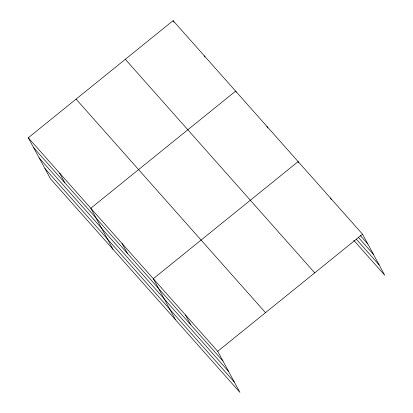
<?xml version="1.0" encoding="UTF-8"?>
<svg xmlns="http://www.w3.org/2000/svg" width="413" height="413" viewBox="0 0 413 413"><rect width="100%" height="100%" fill="white"/><g stroke="black" fill="none" stroke-linecap="round" stroke-linejoin="round"><path stroke-width="0.62" d="M28.285 137.772L217.708 351.324L239.891 392.35L50.469 178.798L28.285 137.772L173.109 20.65L362.531 234.202L384.715 275.228L353.786 240.361M217.708 351.324L362.531 234.202M360.219 235.425L367.844 244.026M358.159 237.129L373.409 254.325M356.269 239.137L379.144 264.934M125.32 59.302L314.737 272.854M76.08 99.12L265.497 312.672M33.598 147.596L223.02 361.148M39.163 157.89L228.585 371.442M44.903 168.499L234.321 382.051M330.328 197.899L331.216 199.536M298.718 162.686L298.129 161.597L153.306 278.713L175.489 319.745M266.875 126.357L267.758 127.994M236.21 92.213L235.622 91.123L90.793 208.245L112.976 249.271M204.363 55.884L204.956 56.979M173.109 20.65L173.997 22.287M185.504 315.021L190.816 324.845M122.047 243.479L127.359 253.303M59.539 173.006L64.851 182.83"/></g></svg>
